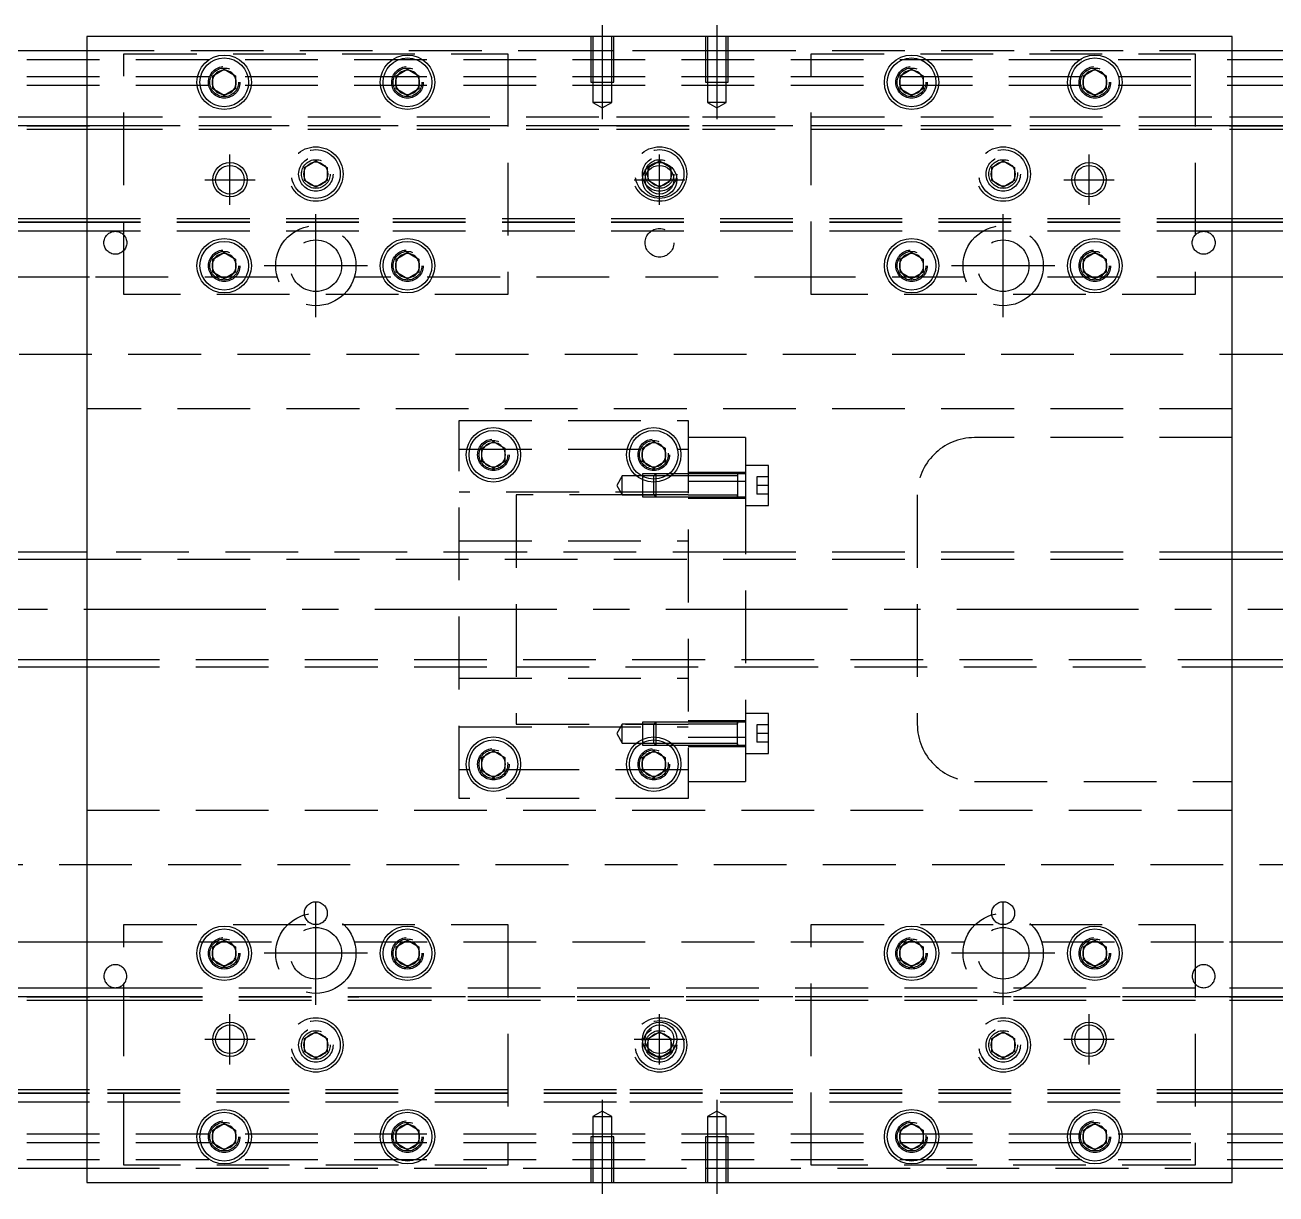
# Model space of a CAD drawing. Extents: x -20 to 861, y -274 to 102.
# Drawn here: x 209.2 to 427.6, y -102 to 102 of the extents above; entities that cross this region are included whole.
import ezdxf

# ---------------------------------------------------------------- set-up
doc = ezdxf.new("R2010")
doc.units = 0
doc.linetypes.add('CENTER', pattern=[50.8, 31.75, -6.35, 6.35, -6.35])
doc.linetypes.add('DASHED', pattern=[19.05, 12.7, -6.35])
doc.layers.get('0').update_dxf_attribs({"linetype": 'CONTINUOUS'})
doc.layers.add('CENTER', color=1, linetype='CENTER')

msp = doc.modelspace()

# ---------------------------------------------------------------- linework, layer by layer
at = {"color": 7, "linetype": 'CONTINUOUS'}
for p, q in [((420, 100), (220, 100)), ((220, 100), (220, -100)), ((420, -100), (420, 100)), ((220, 97.5), (0, 97.5)), ((640, 97.5), (420, 97.5)), ((242, 93.1547), (244, 94.309402)), ((244, 94.309402), (246, 93.1547)), ((274, 93.1547), (276, 94.309402)), ((276, 94.309402), (278, 93.1547)), ((362, 93.1547), (364, 94.309402)), ((364, 94.309402), (366, 93.1547)), ((394, 93.1547), (396, 94.309402)), ((396, 94.309402), (398, 93.1547)), ((242, 90.8453), (242, 93.1547)), ((246, 93.1547), (246, 90.8453)), ((274, 90.8453), (274, 93.1547)), ((278, 93.1547), (278, 90.8453)), ((362, 90.8453), (362, 93.1547)), ((366, 93.1547), (366, 90.8453)), ((394, 90.8453), (394, 93.1547)), ((398, 93.1547), (398, 90.8453)), ((244, 89.690598), (242, 90.8453)), ((246, 90.8453), (244, 89.690598)), ((276, 89.690598), (274, 90.8453)), ((278, 90.8453), (276, 89.690598)), ((364, 89.690598), (362, 90.8453)), ((366, 90.8453), (364, 89.690598)), ((396, 89.690598), (394, 90.8453)), ((398, 90.8453), (396, 89.690598)), ((0, 86), (220, 86)), ((420, 86), (640, 86)), ((0, 84.460392), (220, 84.460392)), ((420, 84.460392), (640, 84.460392)), ((220, 67.539608), (0, 67.539608)), ((220, 66), (0, 66)), ((640, 67.539608), (420, 67.539608)), ((640, 66), (420, 66)), ((242, 61.1547), (244, 62.309402)), ((242, 58.8453), (242, 61.1547)), ((244, 62.309402), (246, 61.1547)), ((246, 61.1547), (246, 58.8453)), ((274, 61.1547), (276, 62.309402)), ((274, 58.8453), (274, 61.1547)), ((276, 62.309402), (278, 61.1547)), ((278, 61.1547), (278, 58.8453)), ((362, 61.1547), (364, 62.309402)), ((362, 58.8453), (362, 61.1547)), ((364, 62.309402), (366, 61.1547)), ((366, 61.1547), (366, 58.8453)), ((394, 61.1547), (396, 62.309402)), ((394, 58.8453), (394, 61.1547)), ((396, 62.309402), (398, 61.1547)), ((398, 61.1547), (398, 58.8453)), ((220, 58), (146.708204, 58)), ((244, 57.690598), (242, 58.8453)), ((246, 58.8453), (244, 57.690598)), ((276, 57.690598), (274, 58.8453)), ((278, 58.8453), (276, 57.690598)), ((364, 57.690598), (362, 58.8453)), ((366, 58.8453), (364, 57.690598)), ((396, 57.690598), (394, 58.8453)), ((398, 58.8453), (396, 57.690598)), ((493.291796, 58), (420, 58)), ((289, 28.1547), (291, 29.309402)), ((291, 29.309402), (293, 28.1547)), ((317, 28.1547), (319, 29.309402)), ((319, 29.309402), (321, 28.1547)), ((289, 25.8453), (289, 28.1547)), ((293, 28.1547), (293, 25.8453)), ((317, 25.8453), (317, 28.1547)), ((321, 28.1547), (321, 25.8453)), ((291, 24.690598), (289, 25.8453)), ((293, 25.8453), (291, 24.690598)), ((319, 24.690598), (317, 25.8453)), ((321, 25.8453), (319, 24.690598)), ((333.6, 19.65063), (333.6, 19.651316)), ((220, 10), (28, 10)), ((583, 10), (420, 10)), ((28, -10), (220, -10)), ((420, -10), (583, -10)), ((333.6, -23.65064), (333.6, -23.649954)), ((289, -25.8453), (291, -24.690598)), ((289, -28.1547), (289, -25.8453)), ((291, -24.690598), (293, -25.8453)), ((293, -25.8453), (293, -28.1547)), ((317, -25.8453), (319, -24.690598)), ((317, -28.1547), (317, -25.8453)), ((319, -24.690598), (321, -25.8453)), ((321, -25.8453), (321, -28.1547)), ((291, -29.309402), (289, -28.1547)), ((293, -28.1547), (291, -29.309402)), ((319, -29.309402), (317, -28.1547)), ((321, -28.1547), (319, -29.309402)), ((146.708204, -58), (220, -58)), ((242, -58.8453), (244, -57.690598)), ((242, -61.1547), (242, -58.8453)), ((244, -57.690598), (246, -58.8453)), ((246, -58.8453), (246, -61.1547)), ((274, -58.8453), (276, -57.690598)), ((274, -61.1547), (274, -58.8453)), ((276, -57.690598), (278, -58.8453)), ((278, -58.8453), (278, -61.1547)), ((362, -58.8453), (364, -57.690598)), ((362, -61.1547), (362, -58.8453)), ((364, -57.690598), (366, -58.8453)), ((366, -58.8453), (366, -61.1547)), ((394, -58.8453), (396, -57.690598)), ((394, -61.1547), (394, -58.8453)), ((396, -57.690598), (398, -58.8453)), ((398, -58.8453), (398, -61.1547)), ((420, -58), (493.291796, -58)), ((244, -62.309402), (242, -61.1547)), ((246, -61.1547), (244, -62.309402)), ((276, -62.309402), (274, -61.1547)), ((278, -61.1547), (276, -62.309402)), ((364, -62.309402), (362, -61.1547)), ((366, -61.1547), (364, -62.309402)), ((396, -62.309402), (394, -61.1547)), ((398, -61.1547), (396, -62.309402)), ((0, -66), (220, -66)), ((0, -67.539608), (220, -67.539608)), ((420, -66), (640, -66)), ((420, -67.539608), (640, -67.539608)), ((220, -84.460392), (0, -84.460392)), ((640, -84.460392), (420, -84.460392)), ((220, -86), (0, -86)), ((640, -86), (420, -86)), ((242, -90.8453), (244, -89.690598)), ((242, -93.1547), (242, -90.8453)), ((244, -89.690598), (246, -90.8453)), ((246, -90.8453), (246, -93.1547)), ((274, -90.8453), (276, -89.690598)), ((274, -93.1547), (274, -90.8453)), ((276, -89.690598), (278, -90.8453)), ((278, -90.8453), (278, -93.1547)), ((362, -90.8453), (364, -89.690598)), ((362, -93.1547), (362, -90.8453)), ((364, -89.690598), (366, -90.8453)), ((366, -90.8453), (366, -93.1547)), ((394, -90.8453), (396, -89.690598)), ((394, -93.1547), (394, -90.8453)), ((396, -89.690598), (398, -90.8453)), ((398, -90.8453), (398, -93.1547)), ((244, -94.309402), (242, -93.1547)), ((246, -93.1547), (244, -94.309402)), ((276, -94.309402), (274, -93.1547)), ((278, -93.1547), (276, -94.309402)), ((364, -94.309402), (362, -93.1547)), ((366, -93.1547), (364, -94.309402)), ((396, -94.309402), (394, -93.1547)), ((398, -93.1547), (396, -94.309402)), ((0, -97.5), (220, -97.5)), ((420, -97.5), (640, -97.5)), ((220, -100), (420, -100))]:
    msp.add_line(p, q, dxfattribs=at)
at = {"color": 3, "linetype": 'DASHED'}
for p, q in [((308.000006, 100), (308.000006, 92)), ((308.35, 100), (308.35, 92)), ((311.65, 92), (311.65, 100)), ((311.999994, 92), (311.999994, 100)), ((328.000006, 100), (328.000006, 92)), ((328.35, 100), (328.35, 92)), ((331.65, 92), (331.65, 100)), ((331.999994, 92), (331.999994, 100)), ((308.000006, 97.5), (220, 97.5)), ((226.5, 55), (226.5, 97)), ((226.5, 97), (293.5, 97)), ((293.5, 97), (293.5, 55)), ((311.999994, 97.5), (308.000006, 97.5)), ((328.000006, 97.5), (311.999994, 97.5)), ((331.999994, 97.5), (328.000006, 97.5)), ((420, 97.5), (331.999994, 97.5)), ((346.5, 55), (346.5, 97)), ((346.5, 97), (413.5, 97)), ((413.5, 97), (413.5, 55)), ((0, 96), (640, 96)), ((0, 93), (640, 93)), ((308.000006, 92), (311.999994, 92)), ((308.35, 92), (308.35, 88.5)), ((311.65, 88.5), (311.65, 92)), ((328.000006, 92), (331.999994, 92)), ((328.35, 92), (328.35, 88.5)), ((331.65, 88.5), (331.65, 92)), ((0, 91.5), (640, 91.5)), ((311.65, 88.5), (308.35, 88.5)), ((308.35, 88.5), (310, 87.547372)), ((310, 87.547372), (311.65, 88.5)), ((331.65, 88.5), (328.35, 88.5)), ((328.35, 88.5), (330, 87.547372)), ((330, 87.547372), (331.65, 88.5)), ((220, 86), (220.5, 86)), ((220.5, 86), (312.5, 86)), ((312.5, 86), (327.5, 86)), ((327.5, 86), (419.5, 86)), ((419.5, 86), (420, 86)), ((0, 84.403994), (220.5, 84.403994)), ((0, 83.8), (220.5, 83.8)), ((220, 84.460392), (220.5, 84.460392)), ((220.5, 84.460392), (312.5, 84.460392)), ((312.5, 84.403994), (220.5, 84.403994)), ((220.5, 83.8), (312.5, 83.8)), ((312.5, 84.460392), (327.5, 84.460392)), ((312.5, 84.403994), (327.5, 84.403994)), ((312.5, 83.8), (327.5, 83.8)), ((327.5, 84.460392), (419.5, 84.460392)), ((419.5, 84.403994), (327.5, 84.403994)), ((327.5, 83.8), (419.5, 83.8)), ((419.5, 84.460392), (420, 84.460392)), ((419.5, 84.403994), (640, 84.403994)), ((419.5, 83.8), (640, 83.8)), ((258, 77.1547), (260, 78.309402)), ((258, 74.8453), (258, 77.1547)), ((260, 78.309402), (262, 77.1547)), ((262, 77.1547), (262, 74.8453)), ((318, 77.1547), (320, 78.309402)), ((318, 74.8453), (318, 77.1547)), ((320, 78.309402), (322, 77.1547)), ((322, 77.1547), (322, 74.8453)), ((378, 77.1547), (380, 78.309402)), ((378, 74.8453), (378, 77.1547)), ((380, 78.309402), (382, 77.1547)), ((382, 77.1547), (382, 74.8453)), ((257.5, 76), (257.534018, 76.411016)), ((260, 73.690598), (258, 74.8453)), ((262, 74.8453), (260, 73.690598)), ((317.5, 76), (317.534018, 76.411016)), ((320, 73.690598), (318, 74.8453)), ((322, 74.8453), (320, 73.690598)), ((380, 73.690598), (378, 74.8453)), ((382, 74.8453), (380, 73.690598)), ((382.483582, 76.286038), (382.5, 76)), ((220.5, 68.2), (0, 68.2)), ((227.5, 68.2), (220.5, 68.2)), ((267.5, 68.2), (227.5, 68.2)), ((419.5, 68.2), (267.5, 68.2)), ((640, 68.2), (419.5, 68.2)), ((220.5, 67.596006), (0, 67.596006)), ((220.5, 67.539608), (220, 67.539608)), ((220.5, 66), (220, 66)), ((227.5, 67.596006), (220.5, 67.596006)), ((227.5, 67.539608), (220.5, 67.539608)), ((227.5, 66), (220.5, 66)), ((267.5, 67.596006), (227.5, 67.596006)), ((267.5, 67.539608), (227.5, 67.539608)), ((267.5, 66), (227.5, 66)), ((419.5, 67.596006), (267.5, 67.596006)), ((419.5, 67.539608), (267.5, 67.539608)), ((419.5, 66), (267.5, 66)), ((640, 67.596006), (419.5, 67.596006)), ((420, 67.539608), (419.5, 67.539608)), ((420, 66), (419.5, 66)), ((220.5, 58), (220, 58)), ((253.291796, 58), (220.5, 58)), ((349.308422, 58), (266.708204, 58)), ((275.464102, 58), (275.359688, 58)), ((276.640312, 58), (276.535898, 58)), ((373.291796, 58), (349.308422, 58)), ((363.464102, 58), (363.359688, 58)), ((364.640312, 58), (364.535898, 58)), ((419.5, 58), (386.708204, 58)), ((420, 58), (419.5, 58)), ((293.5, 55), (226.5, 55)), ((413.5, 55), (346.5, 55)), ((640, 44.5), (5.640312, 44.5)), ((420, 35), (220, 35)), ((285, -33), (285, 33)), ((285, 33), (325, 33)), ((325, 33), (325, -33)), ((335, 30), (325, 30)), ((335, 30), (335, 22.36068)), ((420, 30), (375, 30)), ((285, 28), (325, 28)), ((288.5, 27), (288.518502, 27.303588)), ((321.483582, 27.286038), (321.5, 27)), ((339, 25.150636), (335, 25.150636)), ((339, 18.150636), (339, 25.150636)), ((313.5, 23.300636), (312.547372, 21.650636)), ((313.5, 20.000636), (313.5, 23.300636)), ((317, 23.300636), (313.5, 23.300636)), ((317, 23.65063), (317, 23.25)), ((319.34998, 23.65063), (317, 23.65063)), ((318.99998, 23.300636), (317, 23.300636)), ((317, 23.25), (317, 22.691578)), ((317, 22.691578), (317, 19.65064)), ((319.35, 23.650636), (319, 23.300636)), ((319, 22.75), (319, 23.300636)), ((321.092176, 23.300636), (319, 23.300636)), ((319, 22.25), (319, 22.75)), ((319, 20.000636), (319, 22.25)), ((321.616146, 23.65063), (319.349994, 23.65063)), ((319.35, 23.650636), (319.35, 22.764436)), ((321.616152, 23.650636), (319.35, 23.650636)), ((319.35, 22.764436), (319.35, 22.262912)), ((319.35, 22.262912), (319.35, 19.650636)), ((321.979462, 23.300636), (321.092176, 23.300636)), ((322.368118, 23.65063), (321.616146, 23.65063)), ((322.368124, 23.650636), (321.616152, 23.650636)), ((325, 23.300636), (321.979462, 23.300636)), ((325, 23.65063), (322.368118, 23.65063)), ((325, 23.650636), (322.368124, 23.650636)), ((335, 23.900636), (325, 23.900636)), ((335, 22.36068), (325, 22.36068)), ((333.605, 23.650636), (325.00002, 23.650636)), ((333.6, 23.300636), (325.00002, 23.300636)), ((335, 23.650636), (333.595, 23.650636)), ((333.6, 23.650636), (333.6, 19.650636)), ((335, 22.36068), (335, -22.36068)), ((337, 23.150636), (337, 21.650636)), ((339, 23.150636), (337, 23.150636)), ((325, 20.5), (285, 20.5)), ((295, 20), (295, -20)), ((317, 20), (295, 20)), ((312.547372, 21.650636), (313.5, 20.000636)), ((313.5, 20.000636), (317, 20.000636)), ((317, 20.000636), (318.99998, 20.000636)), ((319.000636, 20), (317, 20)), ((319, 20.000636), (319.35, 19.650636)), ((325, 20), (319.000636, 20)), ((325.00002, 20.000636), (333.6, 20.000636)), ((333.6, 19.650636), (333.6, 19.867096)), ((337, 21.650636), (337, 20.150636)), ((339, 21.650636), (337, 21.650636)), ((339, 20.150636), (337, 20.150636)), ((365, 20), (365, -20)), ((317, 19.65064), (319.34998, 19.65064)), ((319.349994, 19.65064), (325, 19.65064)), ((319.35, 19.650636), (325, 19.650636)), ((325, 19.400636), (335, 19.400636)), ((325.00002, 19.650636), (333.605, 19.650636)), ((333.595, 19.650636), (335, 19.650636)), ((335, 18.150636), (339, 18.150636)), ((285, 12), (325, 12)), ((294.99998, 10), (220, 10)), ((420, 8.75), (220, 8.75)), ((335, 10), (295, 10)), ((420, 10), (335.00002, 10)), ((220, -8.75), (420, -8.75)), ((220, -10), (294.99998, -10)), ((295, -10), (335, -10)), ((335.00002, -10), (420, -10)), ((285, -12), (325, -12)), ((317, -19.65064), (317, -22.691578)), ((319.34998, -19.65064), (317, -19.65064)), ((319.35, -19.650636), (319, -20.000636)), ((325, -19.65064), (319.349994, -19.65064)), ((319.35, -19.650636), (319.35, -22.262912)), ((325, -19.650636), (319.35, -19.650636)), ((335, -19.400636), (325, -19.400636)), ((333.605, -19.650636), (325.00002, -19.650636)), ((335, -19.650636), (333.595, -19.650636)), ((333.6, -19.867096), (333.6, -19.650636)), ((333.6, -19.650636), (333.6, -19.867302)), ((339, -18.150636), (335, -18.150636)), ((339, -25.150636), (339, -18.150636)), ((285, -20.5), (325, -20.5)), ((295, -20), (317, -20)), ((313.5, -20.000636), (312.547372, -21.650636)), ((312.547372, -21.650636), (313.5, -23.300636)), ((313.5, -23.300636), (313.5, -20.000636)), ((317, -20.000636), (313.5, -20.000636)), ((317, -20), (319.000636, -20)), ((318.99998, -20.000636), (317, -20.000636)), ((319, -22.25), (319, -20.000636)), ((319.000636, -20), (325, -20)), ((333.6, -20.000636), (325.00002, -20.000636)), ((333.6, -23.434174), (333.6, -19.867096)), ((337, -20.150636), (337, -21.650636)), ((339, -20.150636), (337, -20.150636)), ((337, -21.650636), (337, -23.150636)), ((339, -21.650636), (337, -21.650636)), ((313.5, -23.300636), (317, -23.300636)), ((317, -22.691578), (317, -23.25)), ((317, -23.25), (317, -23.65063)), ((317, -23.300636), (318.99998, -23.300636)), ((317, -23.65063), (319.34998, -23.65063)), ((319, -22.75), (319, -22.25)), ((319, -23.300636), (319, -22.75)), ((319, -23.300636), (321.092176, -23.300636)), ((319, -23.300636), (319.35, -23.650636)), ((319.349994, -23.65063), (321.616146, -23.65063)), ((319.35, -22.262912), (319.35, -22.764436)), ((319.35, -22.764436), (319.35, -23.650636)), ((319.35, -23.650636), (321.616152, -23.650636)), ((321.092176, -23.300636), (321.979462, -23.300636)), ((321.616146, -23.65063), (322.368118, -23.65063)), ((321.616152, -23.650636), (322.368124, -23.650636)), ((321.979462, -23.300636), (325, -23.300636)), ((322.368118, -23.65063), (325, -23.65063)), ((322.368124, -23.650636), (325, -23.650636)), ((335, -22.36068), (325, -22.36068)), ((335, -22.36068), (325, -22.36068)), ((325, -23.900636), (335, -23.900636)), ((325.00002, -23.300636), (333.6, -23.300636)), ((325.00002, -23.650636), (333.605, -23.650636)), ((333.595, -23.650636), (335, -23.650636)), ((333.6, -23.433926), (333.6, -23.650636)), ((333.6, -23.650636), (333.6, -23.434174)), ((335, -22.36068), (335, -30)), ((339, -23.150636), (337, -23.150636)), ((335, -25.150636), (339, -25.150636)), ((325, -28), (285, -28)), ((293.483582, -26.713962), (293.5, -27)), ((321.483582, -26.713962), (321.5, -27)), ((325, -30), (335, -30)), ((375, -30), (420, -30)), ((325, -33), (285, -33)), ((220, -35), (420, -35)), ((5.640312, -44.5), (640, -44.5)), ((226.5, -97), (226.5, -55)), ((226.5, -55), (293.5, -55)), ((293.5, -55), (293.5, -97)), ((346.5, -55), (413.5, -55)), ((346.5, -97), (346.5, -55)), ((413.5, -55), (413.5, -97)), ((220, -58), (220.5, -58)), ((220.5, -58), (253.291796, -58)), ((266.708204, -58), (290.691578, -58)), ((266.708204, -58), (373.291796, -58)), ((275.359688, -58), (275.464102, -58)), ((276.535898, -58), (276.640312, -58)), ((290.691578, -58), (291.25, -58)), ((386.708204, -58), (419.5, -58)), ((419.5, -58), (420, -58)), ((241.5, -60), (241.512884, -59.746512)), ((273.5, -60), (273.518502, -59.696412)), ((0, -67.596006), (220.5, -67.596006)), ((220, -66), (220.5, -66)), ((220, -67.539608), (220.5, -67.539608)), ((220.5, -66), (227.5, -66)), ((220.5, -67.539608), (227.5, -67.539608)), ((227.5, -67.596006), (220.5, -67.596006)), ((227.5, -66), (267.5, -66)), ((227.5, -67.539608), (267.5, -67.539608)), ((227.5, -67.596006), (267.5, -67.596006)), ((267.5, -66), (419.5, -66)), ((267.5, -67.539608), (419.5, -67.539608)), ((419.5, -67.596006), (267.5, -67.596006)), ((419.5, -66), (420, -66)), ((419.5, -67.539608), (420, -67.539608)), ((419.5, -67.596006), (640, -67.596006)), ((0, -68.2), (220.5, -68.2)), ((220.5, -68.2), (227.5, -68.2)), ((227.5, -68.2), (267.5, -68.2)), ((267.5, -68.2), (419.5, -68.2)), ((419.5, -68.2), (640, -68.2)), ((258, -74.8453), (260, -73.690598)), ((260, -73.690598), (262, -74.8453)), ((318, -74.8453), (320, -73.690598)), ((320, -73.690598), (322, -74.8453)), ((378, -74.8453), (380, -73.690598)), ((380, -73.690598), (382, -74.8453)), ((257.5, -76), (257.534018, -75.588984)), ((258, -77.1547), (258, -74.8453)), ((262, -74.8453), (262, -77.1547)), ((317.5, -76), (317.534018, -75.588984)), ((318, -77.1547), (318, -74.8453)), ((322, -74.8453), (322, -77.1547)), ((377.5, -76), (377.534018, -75.588984)), ((378, -77.1547), (378, -74.8453)), ((382, -74.8453), (382, -77.1547)), ((260, -78.309402), (258, -77.1547)), ((262, -77.1547), (260, -78.309402)), ((320, -78.309402), (318, -77.1547)), ((322, -77.1547), (320, -78.309402)), ((380, -78.309402), (378, -77.1547)), ((382, -77.1547), (380, -78.309402)), ((220.5, -83.8), (0, -83.8)), ((220.5, -84.403994), (0, -84.403994)), ((220.5, -84.460392), (220, -84.460392)), ((312.5, -83.8), (220.5, -83.8)), ((312.5, -84.403994), (220.5, -84.403994)), ((312.5, -84.460392), (220.5, -84.460392)), ((327.5, -83.8), (312.5, -83.8)), ((327.5, -84.403994), (312.5, -84.403994)), ((327.5, -84.460392), (312.5, -84.460392)), ((419.5, -83.8), (327.5, -83.8)), ((419.5, -84.403994), (327.5, -84.403994)), ((419.5, -84.460392), (327.5, -84.460392)), ((640, -83.8), (419.5, -83.8)), ((640, -84.403994), (419.5, -84.403994)), ((420, -84.460392), (419.5, -84.460392)), ((220.5, -86), (220, -86)), ((312.5, -86), (220.5, -86)), ((327.5, -86), (312.5, -86)), ((419.5, -86), (327.5, -86)), ((420, -86), (419.5, -86)), ((310, -87.547372), (308.35, -88.5)), ((308.35, -88.5), (311.65, -88.5)), ((308.35, -88.5), (308.35, -92)), ((311.65, -88.5), (310, -87.547372)), ((311.65, -92), (311.65, -88.5)), ((330, -87.547372), (328.35, -88.5)), ((328.35, -88.5), (331.65, -88.5)), ((328.35, -88.5), (328.35, -92)), ((331.65, -88.5), (330, -87.547372)), ((331.65, -92), (331.65, -88.5)), ((0, -91.5), (640, -91.5)), ((366.483582, -91.713962), (366.5, -92)), ((0, -93), (640, -93)), ((241.5, -92), (241.512884, -91.746512)), ((273.5, -92), (273.512884, -91.746512)), ((311.999994, -92), (308.000006, -92)), ((308.000006, -92), (308.000006, -100)), ((308.35, -92), (308.35, -100)), ((311.65, -100), (311.65, -92)), ((311.999994, -100), (311.999994, -92)), ((331.999994, -92), (328.000006, -92)), ((328.000006, -92), (328.000006, -100)), ((328.35, -92), (328.35, -100)), ((331.65, -100), (331.65, -92)), ((331.999994, -100), (331.999994, -92)), ((393.5, -92), (393.512884, -91.746512)), ((0, -96), (640, -96)), ((220, -97.5), (308.000006, -97.5)), ((293.5, -97), (226.5, -97)), ((308.000006, -97.5), (311.999994, -97.5)), ((311.999994, -97.5), (328.000006, -97.5)), ((328.000006, -97.5), (331.999994, -97.5)), ((331.999994, -97.5), (420, -97.5)), ((413.5, -97), (346.5, -97))]:
    msp.add_line(p, q, dxfattribs=at)
at = {"color": 3, "linetype": 'CONTINUOUS'}
for p, q in [((220, 8.75), (28, 8.75)), ((583, 8.75), (420, 8.75)), ((28, -8.75), (220, -8.75)), ((420, -8.75), (583, -8.75))]:
    msp.add_line(p, q, dxfattribs=at)
at = {"color": 7, "linetype": 'CONTINUOUS'}
for centre, radius in [((244, 92), 4.75), ((244, 92), 4.25), ((276, 92), 4.75), ((276, 92), 4.25), ((364, 92), 4.75), ((364, 92), 4.25), ((396, 92), 4.75), ((396, 92), 4.25), ((245, 75), 2.5), ((260, 76), 2.1), ((320, 75), 3), ((320, 75), 2.5), ((320, 76), 2.1), ((380, 76), 2.1), ((395, 75), 2.5), ((244, 60), 4.75), ((244, 60), 4.25), ((276, 60), 4.75), ((276, 60), 4.25), ((364, 60), 4.75), ((364, 60), 4.25), ((396, 60), 4.75), ((396, 60), 4.25), ((291, 27), 4.75), ((291, 27), 4.25), ((319, 27), 4.75), ((319, 27), 4.25), ((291, -27), 4.75), ((291, -27), 4.25), ((319, -27), 4.75), ((319, -27), 4.25), ((244, -60), 4.75), ((244, -60), 4.25), ((276, -60), 4.75), ((276, -60), 4.25), ((364, -60), 4.75), ((364, -60), 4.25), ((396, -60), 4.75), ((396, -60), 4.25), ((320, -75), 3), ((245, -75), 2.5), ((260, -76), 2.1), ((320, -75), 2.5), ((320, -76), 2.1), ((380, -76), 2.1), ((395, -75), 2.5), ((244, -92), 4.75), ((276, -92), 4.75), ((364, -92), 4.75), ((396, -92), 4.75), ((244, -92), 4.25), ((276, -92), 4.25), ((364, -92), 4.25), ((396, -92), 4.25)]:
    msp.add_circle(centre, radius, dxfattribs=at)
at = {"color": 3, "linetype": 'DASHED'}
for centre, radius in [((244, 92), 2.75), ((244, 92), 2.5), ((276, 92), 2.75), ((276, 92), 2.5), ((364, 92), 2.75), ((364, 92), 2.5), ((396, 92), 2.75), ((396, 92), 2.5), ((260, 76), 4.75), ((260, 76), 4.25), ((260, 76), 3), ((320, 76), 4.75), ((320, 76), 4.25), ((320, 76), 3), ((380, 76), 4.75), ((380, 76), 4.25), ((380, 76), 3), ((260, 76), 2.5), ((320, 76), 2.5), ((380, 76), 2.5), ((225, 64), 2), ((260, 60), 7), ((320, 64), 2.5), ((380, 60), 7), ((415, 64), 2), ((260, 60), 4.5), ((380, 60), 4.5), ((244, 60), 2.75), ((244, 60), 2.5), ((276, 60), 2.75), ((276, 60), 2.5), ((364, 60), 2.75), ((364, 60), 2.5), ((396, 60), 2.75), ((396, 60), 2.5), ((291, 27), 2.75), ((291, 27), 2.5), ((319, 27), 2.75), ((319, 27), 2.5), ((291, -27), 2.75), ((291, -27), 2.5), ((319, -27), 2.75), ((319, -27), 2.5), ((260, -53), 2), ((380, -53), 2), ((260, -60), 7), ((380, -60), 7), ((260, -60), 4.5), ((380, -60), 4.5), ((244, -60), 2.75), ((244, -60), 2.5), ((276, -60), 2.75), ((276, -60), 2.5), ((364, -60), 2.75), ((364, -60), 2.5), ((396, -60), 2.75), ((396, -60), 2.5), ((260, -76), 4.75), ((260, -76), 4.25), ((320, -76), 4.75), ((320, -76), 4.25), ((380, -76), 4.75), ((380, -76), 4.25), ((260, -76), 3), ((260, -76), 2.5), ((320, -76), 3), ((320, -76), 2.5), ((380, -76), 3), ((380, -76), 2.5), ((244, -92), 2.75), ((244, -92), 2.5), ((276, -92), 2.75), ((276, -92), 2.5), ((364, -92), 2.75), ((364, -92), 2.5), ((396, -92), 2.75), ((396, -92), 2.5)]:
    msp.add_circle(centre, radius, dxfattribs=at)
at = {"color": 3, "linetype": 'CONTINUOUS'}
for centre in [(245, 75), (395, 75), (245, -75), (395, -75)]:
    msp.add_circle(centre, 3, dxfattribs=at)
at = {"color": 7, "linetype": 'CONTINUOUS'}
for centre, start, end in [((244, 92), 102.24721, 137.75279), ((244, 92), 77.75279, 102.24721), ((244, 92), 42.24721, 77.75279), ((276, 92), 102.24721, 137.75279), ((276, 92), 77.75279, 102.24721), ((276, 92), 42.24721, 77.75279), ((364, 92), 102.24721, 137.75279), ((364, 92), 77.75279, 102.24721), ((364, 92), 42.24721, 77.75279), ((396, 92), 102.24721, 137.75279), ((396, 92), 77.75279, 102.24721), ((396, 92), 42.24721, 77.75279), ((244, 92), 162.24721, 180), ((244, 92), 180, 197.75279), ((244, 92), 137.75279, 162.24721), ((244, 92), 17.75279, 42.24721), ((244, 92), 342.24721, 17.75279), ((276, 92), 162.24721, 180), ((276, 92), 180, 197.75279), ((276, 92), 137.75279, 162.24721), ((276, 92), 17.75279, 42.24721), ((276, 92), 342.24721, 17.75279), ((364, 92), 162.24721, 180), ((364, 92), 180, 197.75279), ((364, 92), 137.75279, 162.24721), ((364, 92), 17.75279, 42.24721), ((364, 92), 342.24721, 17.75279), ((396, 92), 162.24721, 180), ((396, 92), 180, 197.75279), ((396, 92), 137.75279, 162.24721), ((396, 92), 17.75279, 42.24721), ((396, 92), 342.24721, 17.75279), ((244, 92), 197.75279, 222.24721), ((244, 92), 222.24721, 257.75279), ((244, 92), 257.75279, 282.24721), ((244, 92), 282.24721, 317.75279), ((244, 92), 317.75279, 342.24721), ((276, 92), 197.75279, 222.24721), ((276, 92), 222.24721, 257.75279), ((276, 92), 257.75279, 282.24721), ((276, 92), 282.24721, 317.75279), ((276, 92), 317.75279, 342.24721), ((364, 92), 197.75279, 222.24721), ((364, 92), 222.24721, 257.75279), ((364, 92), 257.75279, 282.24721), ((364, 92), 282.24721, 317.75279), ((364, 92), 317.75279, 342.24721), ((396, 92), 197.75279, 222.24721), ((396, 92), 222.24721, 257.75279), ((396, 92), 257.75279, 282.24721), ((396, 92), 282.24721, 317.75279), ((396, 92), 317.75279, 342.24721), ((244, 60), 137.75279, 162.24721), ((244, 60), 102.24721, 137.75279), ((244, 60), 77.75279, 102.24721), ((244, 60), 42.24721, 77.75279), ((244, 60), 17.75279, 42.24721), ((276, 60), 137.75279, 162.24721), ((276, 60), 102.24721, 137.75279), ((276, 60), 77.75279, 102.24721), ((276, 60), 42.24721, 77.75279), ((276, 60), 17.75279, 42.24721), ((364, 60), 137.75279, 162.24721), ((364, 60), 102.24721, 137.75279), ((364, 60), 77.75279, 102.24721), ((364, 60), 42.24721, 77.75279), ((364, 60), 17.75279, 42.24721), ((396, 60), 137.75279, 162.24721), ((396, 60), 102.24721, 137.75279), ((396, 60), 77.75279, 102.24721), ((396, 60), 42.24721, 77.75279), ((396, 60), 17.75279, 42.24721), ((244, 60), 162.24721, 180), ((244, 60), 180, 197.75279), ((244, 60), 197.75279, 222.24721), ((244, 60), 317.75279, 342.24721), ((244, 60), 342.24721, 17.75279), ((276, 60), 162.24721, 180), ((276, 60), 180, 197.75279), ((276, 60), 197.75279, 222.24721), ((276, 60), 317.75279, 342.24721), ((276, 60), 342.24721, 17.75279), ((364, 60), 162.24721, 180), ((364, 60), 180, 197.75279), ((364, 60), 197.75279, 222.24721), ((364, 60), 317.75279, 342.24721), ((364, 60), 342.24721, 17.75279), ((396, 60), 162.24721, 180), ((396, 60), 180, 197.75279), ((396, 60), 197.75279, 222.24721), ((396, 60), 317.75279, 342.24721), ((396, 60), 342.24721, 17.75279), ((244, 60), 222.24721, 257.75279), ((244, 60), 257.75279, 282.24721), ((244, 60), 282.24721, 317.75279), ((276, 60), 222.24721, 257.75279), ((276, 60), 257.75279, 282.24721), ((276, 60), 282.24721, 317.75279), ((364, 60), 222.24721, 257.75279), ((364, 60), 257.75279, 282.24721), ((364, 60), 282.24721, 317.75279), ((396, 60), 222.24721, 257.75279), ((396, 60), 257.75279, 282.24721), ((396, 60), 282.24721, 317.75279), ((291, 27), 137.75279, 162.24721), ((291, 27), 102.24721, 137.75279), ((291, 27), 77.75279, 102.24721), ((291, 27), 42.24721, 77.75279), ((291, 27), 17.75279, 42.24721), ((319, 27), 137.75279, 162.24721), ((319, 27), 102.24721, 137.75279), ((319, 27), 77.75279, 102.24721), ((319, 27), 42.24721, 77.75279), ((319, 27), 17.75279, 42.24721), ((291, 27), 162.24721, 180), ((291, 27), 180, 197.75279), ((291, 27), 197.75279, 222.24721), ((291, 27), 317.75279, 342.24721), ((291, 27), 342.24721, 17.75279), ((319, 27), 162.24721, 180), ((319, 27), 180, 197.75279), ((319, 27), 197.75279, 222.24721), ((319, 27), 317.75279, 342.24721), ((319, 27), 342.24721, 17.75279), ((291, 27), 222.24721, 257.75279), ((291, 27), 257.75279, 282.24721), ((291, 27), 282.24721, 317.75279), ((319, 27), 222.24721, 257.75279), ((319, 27), 257.75279, 282.24721), ((319, 27), 282.24721, 317.75279), ((291, -27), 137.75279, 162.24721), ((291, -27), 102.24721, 137.75279), ((291, -27), 77.75279, 102.24721), ((291, -27), 42.24721, 77.75279), ((291, -27), 17.75279, 42.24721), ((319, -27), 137.75279, 162.24721), ((319, -27), 102.24721, 137.75279), ((319, -27), 77.75279, 102.24721), ((319, -27), 42.24721, 77.75279), ((319, -27), 17.75279, 42.24721), ((291, -27), 162.24721, 180), ((291, -27), 180, 197.75279), ((291, -27), 197.75279, 222.24721), ((291, -27), 317.75279, 342.24721), ((291, -27), 342.24721, 17.75279), ((319, -27), 162.24721, 180), ((319, -27), 180, 197.75279), ((319, -27), 197.75279, 222.24721), ((319, -27), 317.75279, 342.24721), ((319, -27), 342.24721, 17.75279), ((291, -27), 222.24721, 257.75279), ((291, -27), 257.75279, 282.24721), ((291, -27), 282.24721, 317.75279), ((319, -27), 222.24721, 257.75279), ((319, -27), 257.75279, 282.24721), ((319, -27), 282.24721, 317.75279), ((244, -60), 137.75279, 162.24721), ((244, -60), 102.24721, 137.75279), ((244, -60), 77.75279, 102.24721), ((244, -60), 42.24721, 77.75279), ((244, -60), 17.75279, 42.24721), ((276, -60), 137.75279, 162.24721), ((276, -60), 102.24721, 137.75279), ((276, -60), 77.75279, 102.24721), ((276, -60), 42.24721, 77.75279), ((276, -60), 17.75279, 42.24721), ((364, -60), 137.75279, 162.24721), ((364, -60), 102.24721, 137.75279), ((364, -60), 77.75279, 102.24721), ((364, -60), 42.24721, 77.75279), ((364, -60), 17.75279, 42.24721), ((396, -60), 137.75279, 162.24721), ((396, -60), 102.24721, 137.75279), ((396, -60), 77.75279, 102.24721), ((396, -60), 42.24721, 77.75279), ((396, -60), 17.75279, 42.24721), ((244, -60), 162.24721, 180), ((244, -60), 180, 197.75279), ((244, -60), 197.75279, 222.24721), ((244, -60), 317.75279, 342.24721), ((244, -60), 342.24721, 17.75279), ((276, -60), 162.24721, 180), ((276, -60), 180, 197.75279), ((276, -60), 197.75279, 222.24721), ((276, -60), 317.75279, 342.24721), ((276, -60), 342.24721, 17.75279), ((364, -60), 162.24721, 180), ((364, -60), 180, 197.75279), ((364, -60), 197.75279, 222.24721), ((364, -60), 317.75279, 342.24721), ((364, -60), 342.24721, 17.75279), ((396, -60), 162.24721, 180), ((396, -60), 180, 197.75279), ((396, -60), 197.75279, 222.24721), ((396, -60), 317.75279, 342.24721), ((396, -60), 342.24721, 17.75279), ((244, -60), 222.24721, 257.75279), ((244, -60), 257.75279, 282.24721), ((244, -60), 282.24721, 317.75279), ((276, -60), 222.24721, 257.75279), ((276, -60), 257.75279, 282.24721), ((276, -60), 282.24721, 317.75279), ((364, -60), 222.24721, 257.75279), ((364, -60), 257.75279, 282.24721), ((364, -60), 282.24721, 317.75279), ((396, -60), 222.24721, 257.75279), ((396, -60), 257.75279, 282.24721), ((396, -60), 282.24721, 317.75279), ((244, -92), 162.24721, 180), ((244, -92), 137.75279, 162.24721), ((244, -92), 102.24721, 137.75279), ((244, -92), 77.75279, 102.24721), ((244, -92), 42.24721, 77.75279), ((244, -92), 17.75279, 42.24721), ((244, -92), 342.24721, 17.75279), ((276, -92), 162.24721, 180), ((276, -92), 137.75279, 162.24721), ((276, -92), 102.24721, 137.75279), ((276, -92), 77.75279, 102.24721), ((276, -92), 42.24721, 77.75279), ((276, -92), 17.75279, 42.24721), ((276, -92), 342.24721, 17.75279), ((364, -92), 162.24721, 180), ((364, -92), 137.75279, 162.24721), ((364, -92), 102.24721, 137.75279), ((364, -92), 77.75279, 102.24721), ((364, -92), 42.24721, 77.75279), ((364, -92), 17.75279, 42.24721), ((364, -92), 342.24721, 17.75279), ((396, -92), 162.24721, 180), ((396, -92), 137.75279, 162.24721), ((396, -92), 102.24721, 137.75279), ((396, -92), 77.75279, 102.24721), ((396, -92), 42.24721, 77.75279), ((396, -92), 17.75279, 42.24721), ((396, -92), 342.24721, 17.75279), ((244, -92), 180, 197.75279), ((244, -92), 197.75279, 222.24721), ((244, -92), 222.24721, 257.75279), ((244, -92), 282.24721, 317.75279), ((244, -92), 317.75279, 342.24721), ((276, -92), 180, 197.75279), ((276, -92), 197.75279, 222.24721), ((276, -92), 222.24721, 257.75279), ((276, -92), 282.24721, 317.75279), ((276, -92), 317.75279, 342.24721), ((364, -92), 180, 197.75279), ((364, -92), 197.75279, 222.24721), ((364, -92), 222.24721, 257.75279), ((364, -92), 282.24721, 317.75279), ((364, -92), 317.75279, 342.24721), ((396, -92), 180, 197.75279), ((396, -92), 197.75279, 222.24721), ((396, -92), 222.24721, 257.75279), ((396, -92), 282.24721, 317.75279), ((396, -92), 317.75279, 342.24721), ((244, -92), 257.75279, 282.24721), ((276, -92), 257.75279, 282.24721), ((364, -92), 257.75279, 282.24721), ((396, -92), 257.75279, 282.24721)]:
    msp.add_arc(centre, 2.1, start, end, dxfattribs=at)
at = {"color": 3, "linetype": 'DASHED'}
for centre, radius, start, end in [((399, 60), 4.5, 156.926082, 158.942441), ((375, 20), 10, 90, 180), ((375, -20), 10, 180, 270), ((225, -64), 2, 90, 270), ((225, -64), 2, 270, 90), ((415, -64), 2, 90, 270), ((415, -64), 2, 270, 90)]:
    msp.add_arc(centre, radius, start, end, dxfattribs=at)
at = {"layer": 'CENTER', "color": 1, "linetype": 'CENTER'}
for p, q in [((310, 102), (310, 85.547372)), ((330, 102), (330, 85.547372)), ((245, 70.6), (245, 79.4)), ((320, 70.6), (320, 79.4)), ((395, 70.6), (395, 79.4)), ((240.6, 75), (249.4, 75)), ((315.6, 75), (324.4, 75)), ((390.6, 75), (399.4, 75)), ((260, 51), (260, 69)), ((380, 51), (380, 69)), ((269, 60), (251, 60)), ((389, 60), (371, 60)), ((708.445, 0), (-20, 0)), ((260, -69), (260, -51)), ((380, -69), (380, -51)), ((269, -60), (251, -60)), ((389, -60), (371, -60)), ((245, -79.4), (245, -70.6)), ((320, -79.4), (320, -70.6)), ((395, -79.4), (395, -70.6)), ((240.6, -75), (249.4, -75)), ((315.6, -75), (324.4, -75)), ((390.6, -75), (399.4, -75)), ((310, -85.547372), (310, -102)), ((330, -85.547372), (330, -102))]:
    msp.add_line(p, q, dxfattribs=at)

doc.saveas('drawing.dxf')
